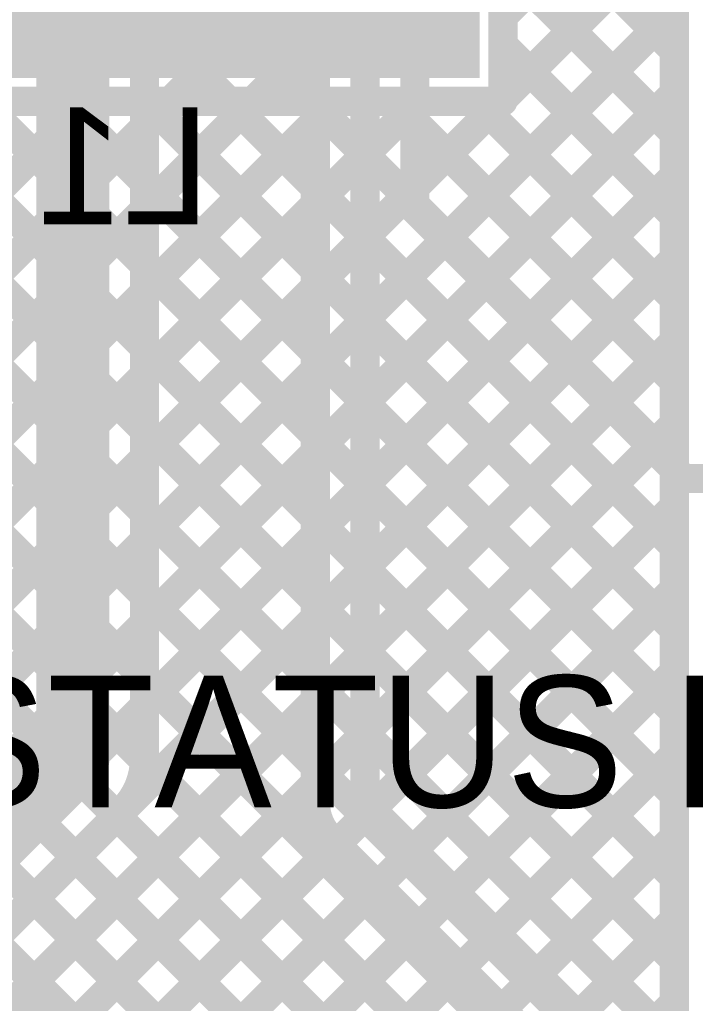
# Model space of a CAD drawing. Header units: millimetres. Extents: x 0.78 to 3.29, y 2.96 to 5.31.
# Drawn here: x 1.8618 to 2.093, y 3.4714 to 3.808 of the extents above; entities that cross this region are included whole.
import ezdxf

# ---------------------------------------------------------------- set-up
doc = ezdxf.new("R2010")
doc.units = ezdxf.units.MM
doc.header["$MEASUREMENT"] = 0
for name, color, linetype in [('BottomLayer', 5, 'Continuous'), ('BottomOverlay', 54, 'Continuous'), ('BottomPaste', 16, 'Continuous'), ('BottomSolder', 6, 'Continuous'), ('TopLayer', 1, 'Continuous'), ('TopOverlay', 2, 'Continuous')]:
    doc.layers.add(name, color=color, linetype=linetype)

# ---------------------------------------------------------------- blocks, each defined once
blk = doc.blocks.new('NR6028T1R5N_B_11')
at = {"layer": 'BottomLayer'}
for points in [[(-0.13189, -0.11417), (-0.05315, -0.11417), (-0.13189, 0.11417), (-0.05315, 0.11417)], [(0.05315, -0.11417), (0.13189, -0.11417), (0.05315, 0.11417), (0.13189, 0.11417)]]:
    blk.add_solid(points, dxfattribs=at)
at = {"layer": 'BottomOverlay', "const_width": 0.00787}
for points in [[(-0.12148, 0.126), (0.12152, 0.126)], [(-0.12252, -0.126), (0.12048, -0.126)]]:
    blk.add_lwpolyline(points, dxfattribs=at)
at = {"layer": 'BottomOverlay', "const_width": 0.00394}
for points in [[(-0.12345, 0.126, 1), (-0.11951, 0.126, 1)], [(0.11955, 0.126, 1), (0.12349, 0.126, 1)], [(-0.12449, -0.126, 1), (-0.12055, -0.126, 1)], [(0.11851, -0.126, 1), (0.12245, -0.126, 1)]]:
    blk.add_lwpolyline(points, format="xyb", close=True, dxfattribs=at)
at = {"layer": 'BottomPaste'}
for points in [[(-0.13189, -0.11417), (-0.05315, -0.11417), (-0.13189, 0.11417), (-0.05315, 0.11417)], [(0.05315, -0.11417), (0.13189, -0.11417), (0.05315, 0.11417), (0.13189, 0.11417)]]:
    blk.add_solid(points, dxfattribs=at)
at = {"layer": 'BottomSolder'}
for points in [[(-0.13589, -0.11817), (-0.04915, -0.11817), (-0.13589, 0.11817), (-0.04915, 0.11817)], [(0.04915, -0.11817), (0.13589, -0.11817), (0.04915, 0.11817), (0.13589, 0.11817)]]:
    blk.add_solid(points, dxfattribs=at)

msp = doc.modelspace()

# ---------------------------------------------------------------- linework, layer by layer
at = {"layer": 'BottomLayer', "const_width": 0.01}
for points in [[(2.08578, 3.25437), (2.08578, 4.09576)], [(2.02717, 3.78011), (2.02717, 3.84164)], [(2.02717, 3.7808), (2.08578, 3.8394)], [(2.02717, 3.82767), (2.08578, 3.76907)], [(2.02717, 3.80908), (2.04497, 3.82688)], [(2.05631, 3.82682), (2.08578, 3.79735)], [(1.72652, 3.8172), (2.08578, 3.45794)], [(1.797, 3.52234), (2.08578, 3.81112)], [(2.02717, 3.79939), (2.08578, 3.74078)], [(1.72143, 3.794), (2.08578, 3.42965)], [(1.79074, 3.4878), (2.08578, 3.78284)], [(1.70974, 3.5765), (1.91335, 3.78011)], [(1.74102, 3.5795), (1.94163, 3.78011)], [(1.74275, 3.63779), (1.88506, 3.78011)], [(1.76931, 3.5795), (1.96992, 3.78011)], [(1.77483, 3.78011), (2.02717, 3.78011)], [(1.79189, 3.78011), (2.08578, 3.48622)], [(1.797, 3.55062), (2.02649, 3.78011)], [(1.797, 3.57891), (1.9982, 3.78011)], [(1.82018, 3.78011), (2.08578, 3.51451)], [(1.84846, 3.78011), (2.08578, 3.54279)], [(1.87675, 3.78011), (2.08578, 3.57108)], [(1.90503, 3.78011), (2.08578, 3.59936)], [(1.93331, 3.78011), (2.08578, 3.62764)], [(1.9616, 3.78011), (2.08578, 3.65593)], [(1.98988, 3.78011), (2.08578, 3.68421)], [(2.01817, 3.78011), (2.08578, 3.7125)], [(1.71952, 3.76763), (2.08578, 3.40137)], [(1.80773, 3.4765), (2.08578, 3.75455)], [(1.71952, 3.73935), (2.08578, 3.37309)], [(1.83601, 3.4765), (2.08578, 3.72627)], [(1.716, 3.71458), (2.08578, 3.3448)], [(1.85944, 3.47164), (2.08578, 3.69798)], [(1.87586, 3.45978), (2.08578, 3.6697)], [(1.74275, 3.65955), (2.08578, 3.31652)], [(1.89001, 3.44564), (2.08578, 3.64141)], [(1.90109, 3.42844), (2.08578, 3.61313)], [(1.9015, 3.40057), (2.08578, 3.58485)], [(1.797, 3.57701), (2.08578, 3.28823)], [(1.9015, 3.37228), (2.08578, 3.55656)], [(1.797, 3.54873), (2.08578, 3.25995)], [(1.9015, 3.344), (2.08578, 3.52828)], [(1.9015, 3.31571), (2.08578, 3.49999)], [(1.9015, 3.28743), (2.08578, 3.47171)]]:
    msp.add_lwpolyline(points, dxfattribs=at)
at = {"layer": 'BottomLayer', "const_width": 0.005}
for points in [[(2.02467, 3.80908, 1), (2.02967, 3.80908, 1)], [(2.08328, 3.81112, 1), (2.08828, 3.81112, 1)], [(2.02467, 3.79939, 1), (2.02967, 3.79939, 1)], [(2.08328, 3.79735, 1), (2.08828, 3.79735, 1)], [(2.08328, 3.78284, 1), (2.08828, 3.78284, 1)], [(1.87425, 3.78011, 1), (1.87925, 3.78011, 1)], [(1.88256, 3.78011, 1), (1.88756, 3.78011, 1)], [(1.90253, 3.78011, 1), (1.90753, 3.78011, 1)], [(1.91085, 3.78011, 1), (1.91585, 3.78011, 1)], [(1.93081, 3.78011, 1), (1.93581, 3.78011, 1)], [(1.93913, 3.78011, 1), (1.94413, 3.78011, 1)], [(1.9591, 3.78011, 1), (1.9641, 3.78011, 1)], [(1.96742, 3.78011, 1), (1.97242, 3.78011, 1)], [(1.98738, 3.78011, 1), (1.99238, 3.78011, 1)], [(1.9957, 3.78011, 1), (2.0007, 3.78011, 1)], [(2.01567, 3.78011, 1), (2.02067, 3.78011, 1)], [(2.02399, 3.78011, 1), (2.02899, 3.78011, 1)], [(2.02467, 3.7808, 1), (2.02967, 3.7808, 1)], [(2.02467, 3.78011, 1), (2.02967, 3.78011, 1)], [(2.02467, 3.78011, 1), (2.02967, 3.78011, 1)], [(2.08328, 3.76907, 1), (2.08828, 3.76907, 1)], [(2.08328, 3.75455, 1), (2.08828, 3.75455, 1)], [(2.08328, 3.74078, 1), (2.08828, 3.74078, 1)], [(2.08328, 3.72627, 1), (2.08828, 3.72627, 1)], [(2.08328, 3.7125, 1), (2.08828, 3.7125, 1)], [(2.08328, 3.69798, 1), (2.08828, 3.69798, 1)], [(2.08328, 3.68421, 1), (2.08828, 3.68421, 1)], [(2.08328, 3.6697, 1), (2.08828, 3.6697, 1)], [(2.08328, 3.65593, 1), (2.08828, 3.65593, 1)], [(2.08328, 3.64141, 1), (2.08828, 3.64141, 1)], [(2.08328, 3.62764, 1), (2.08828, 3.62764, 1)], [(2.08328, 3.61313, 1), (2.08828, 3.61313, 1)], [(2.08328, 3.59936, 1), (2.08828, 3.59936, 1)], [(2.08328, 3.58485, 1), (2.08828, 3.58485, 1)], [(2.08328, 3.57108, 1), (2.08828, 3.57108, 1)], [(2.08328, 3.55656, 1), (2.08828, 3.55656, 1)], [(2.08328, 3.54279, 1), (2.08828, 3.54279, 1)], [(2.08328, 3.52828, 1), (2.08828, 3.52828, 1)], [(2.08328, 3.51451, 1), (2.08828, 3.51451, 1)], [(2.08328, 3.49999, 1), (2.08828, 3.49999, 1)], [(2.08328, 3.48622, 1), (2.08828, 3.48622, 1)], [(1.85694, 3.47164, 1), (1.86194, 3.47164, 1)], [(2.08328, 3.47171, 1), (2.08828, 3.47171, 1)]]:
    msp.add_lwpolyline(points, format="xyb", close=True, dxfattribs=at)
at = {"layer": 'BottomLayer', "const_width": 0.01}
for points in [[(1.854, 3.47248, -0.188676), (1.87035, 3.4653)], [(1.854, 3.47248, -0.188323), (1.87032, 3.46532)]]:
    msp.add_lwpolyline(points, format="xyb", dxfattribs=at)
at = {"layer": 'TopLayer'}
for points, const_width in [([(1.997, 3.743), (1.997, 4.1544)], 0.01), ([(1.98, 3.54), (1.98, 4.14736)], 0.01), ([(1.963, 3.54), (1.963, 4.06257)], 0.01), ([(1.7735, 3.99649), (1.963, 3.80699)], 0.01), ([(1.9045, 3.79955), (1.963, 3.85805)], 0.01), ([(1.88, 3.555), (1.88, 3.831)], 0.025), ([(1.90338, 3.83833), (1.963, 3.77871)], 0.01), ([(1.9045, 3.555), (1.9045, 3.831)], 0.01), ([(1.9045, 3.77126), (1.963, 3.82976)], 0.01), ([(1.9045, 3.80892), (1.963, 3.75042)], 0.01), ([(1.9045, 3.74298), (1.963, 3.80148)], 0.01), ([(1.9045, 3.78064), (1.963, 3.72214)], 0.01), ([(1.9045, 3.71469), (1.963, 3.77319)], 0.01), ([(1.9045, 3.75236), (1.963, 3.69386)], 0.01), ([(1.9045, 3.68641), (1.963, 3.74491)], 0.01), ([(1.997, 3.743), (2.089, 3.651)], 0.01), ([(1.9045, 3.72407), (1.963, 3.66557)], 0.01), ([(1.9045, 3.65812), (1.963, 3.71662)], 0.01), ([(1.9045, 3.69579), (1.963, 3.63729)], 0.01), ([(1.9045, 3.62984), (1.963, 3.68834)], 0.01), ([(1.9045, 3.6675), (1.963, 3.609)], 0.01), ([(1.9045, 3.60156), (1.963, 3.66006)], 0.01), ([(2.089, 3.651), (2.306, 3.651)], 0.01), ([(1.9045, 3.63922), (1.963, 3.58072)], 0.01), ([(1.9045, 3.57327), (1.963, 3.63177)], 0.01), ([(1.9045, 3.61093), (1.963, 3.55243)], 0.01), ([(1.89879, 3.53928), (1.963, 3.60349)], 0.01), ([(1.9045, 3.58265), (2.16664, 3.32051)], 0.01), ([(1.7915, 3.4037), (1.963, 3.5752)], 0.01), ([(1.8275, 3.5025), (1.88, 3.555)], 0.025), ([(1.90449, 3.55437), (2.16664, 3.29222)], 0.01), ([(1.79138, 3.3753), (1.963, 3.54692)], 0.01), ([(1.98, 3.54), (2.067, 3.453)], 0.01), ([(1.84485, 3.4852), (1.8973, 3.53765)], 0.01), ([(1.89511, 3.53547), (2.16458, 3.266)], 0.01), ([(1.968, 3.52796), (2.05496, 3.441)], 0.01), ([(1.76837, 3.324), (1.97016, 3.5258)], 0.01), ([(1.88097, 3.52132), (2.1363, 3.266)], 0.01), ([(1.79665, 3.324), (1.9843, 3.51165)], 0.01), ([(1.86683, 3.50718), (2.10801, 3.266)], 0.01), ([(1.82493, 3.324), (1.99845, 3.49751)], 0.01), ([(1.85269, 3.49304), (2.07973, 3.266)], 0.01), ([(1.85322, 3.324), (2.01259, 3.48337)], 0.01), ([(1.8815, 3.324), (2.02673, 3.46923)], 0.01)]:
    msp.add_lwpolyline(points, dxfattribs=dict(at, const_width=const_width))
for points, const_width in [([(1.902, 3.80892, 1), (1.907, 3.80892, 1)], 0.005), ([(1.9605, 3.80699, 1), (1.9655, 3.80699, 1)], 0.005), ([(1.902, 3.79955, 1), (1.907, 3.79955, 1)], 0.005), ([(1.9605, 3.80148, 1), (1.9655, 3.80148, 1)], 0.005), ([(1.902, 3.78064, 1), (1.907, 3.78064, 1)], 0.005), ([(1.9605, 3.77871, 1), (1.9655, 3.77871, 1)], 0.005), ([(1.9605, 3.77319, 1), (1.9655, 3.77319, 1)], 0.005), ([(1.902, 3.77126, 1), (1.907, 3.77126, 1)], 0.005), ([(1.902, 3.75236, 1), (1.907, 3.75236, 1)], 0.005), ([(1.9605, 3.75042, 1), (1.9655, 3.75042, 1)], 0.005), ([(1.902, 3.74298, 1), (1.907, 3.74298, 1)], 0.005), ([(1.9605, 3.74491, 1), (1.9655, 3.74491, 1)], 0.005), ([(1.9945, 3.743, 1), (1.9995, 3.743, 1)], 0.005), ([(1.9945, 3.743, 1), (1.9995, 3.743, 1)], 0.005), ([(1.902, 3.72407, 1), (1.907, 3.72407, 1)], 0.005), ([(1.9605, 3.72214, 1), (1.9655, 3.72214, 1)], 0.005), ([(1.9605, 3.71662, 1), (1.9655, 3.71662, 1)], 0.005), ([(1.902, 3.71469, 1), (1.907, 3.71469, 1)], 0.005), ([(1.902, 3.69579, 1), (1.907, 3.69579, 1)], 0.005), ([(1.9605, 3.69386, 1), (1.9655, 3.69386, 1)], 0.005), ([(1.9605, 3.68834, 1), (1.9655, 3.68834, 1)], 0.005), ([(1.902, 3.68641, 1), (1.907, 3.68641, 1)], 0.005), ([(1.902, 3.6675, 1), (1.907, 3.6675, 1)], 0.005), ([(1.9605, 3.66557, 1), (1.9655, 3.66557, 1)], 0.005), ([(1.902, 3.65812, 1), (1.907, 3.65812, 1)], 0.005), ([(1.9605, 3.66006, 1), (1.9655, 3.66006, 1)], 0.005), ([(2.0865, 3.651, 1), (2.0915, 3.651, 1)], 0.005), ([(2.0865, 3.651, 1), (2.0915, 3.651, 1)], 0.005), ([(1.902, 3.63922, 1), (1.907, 3.63922, 1)], 0.005), ([(1.9605, 3.63729, 1), (1.9655, 3.63729, 1)], 0.005), ([(1.9605, 3.63177, 1), (1.9655, 3.63177, 1)], 0.005), ([(1.902, 3.62984, 1), (1.907, 3.62984, 1)], 0.005), ([(1.902, 3.61093, 1), (1.907, 3.61093, 1)], 0.005), ([(1.9605, 3.609, 1), (1.9655, 3.609, 1)], 0.005), ([(1.902, 3.60156, 1), (1.907, 3.60156, 1)], 0.005), ([(1.9605, 3.60349, 1), (1.9655, 3.60349, 1)], 0.005), ([(1.902, 3.58265, 1), (1.907, 3.58265, 1)], 0.005), ([(1.9605, 3.58072, 1), (1.9655, 3.58072, 1)], 0.005), ([(1.9605, 3.5752, 1), (1.9655, 3.5752, 1)], 0.005), ([(1.902, 3.57327, 1), (1.907, 3.57327, 1)], 0.005), ([(1.87375, 3.555, 1), (1.88625, 3.555, 1)], 0.0125), ([(1.87375, 3.555, 1), (1.88625, 3.555, 1)], 0.0125), ([(1.90199, 3.55437, 1), (1.90699, 3.55437, 1)], 0.005), ([(1.902, 3.555, 1), (1.907, 3.555, 1)], 0.005), ([(1.902, 3.555, 1), (1.907, 3.555, 1)], 0.005), ([(1.902, 3.555, 1), (1.907, 3.555, 1)], 0.005), ([(1.9605, 3.55243, 1), (1.9655, 3.55243, 1)], 0.005), ([(1.9605, 3.54692, 1), (1.9655, 3.54692, 1)], 0.005), ([(1.9605, 3.54, 1), (1.9655, 3.54, 1)], 0.005), ([(1.9605, 3.54, 1), (1.9655, 3.54, 1)], 0.005), ([(1.9605, 3.54, 1), (1.9655, 3.54, 1)], 0.005), ([(1.9775, 3.54, 1), (1.9825, 3.54, 1)], 0.005), ([(1.9775, 3.54, 1), (1.9825, 3.54, 1)], 0.005), ([(1.8948, 3.53765, 1), (1.8998, 3.53765, 1)], 0.005), ([(1.8948, 3.53765, 1), (1.8998, 3.53765, 1)], 0.005), ([(1.89482, 3.53768, 1), (1.89982, 3.53768, 1)], 0.005), ([(1.89629, 3.53928, 1), (1.90129, 3.53928, 1)], 0.005), ([(1.89261, 3.53547, 1), (1.89761, 3.53547, 1)], 0.005), ([(1.96548, 3.52798, 1), (1.97048, 3.52798, 1)], 0.005), ([(1.9655, 3.52796, 1), (1.9705, 3.52796, 1)], 0.005), ([(1.9655, 3.52796, 1), (1.9705, 3.52796, 1)], 0.005), ([(1.96766, 3.5258, 1), (1.97266, 3.5258, 1)], 0.005), ([(1.87847, 3.52132, 1), (1.88347, 3.52132, 1)], 0.005), ([(1.9818, 3.51165, 1), (1.9868, 3.51165, 1)], 0.005), ([(1.86433, 3.50718, 1), (1.86933, 3.50718, 1)], 0.005), ([(1.99595, 3.49751, 1), (2.00095, 3.49751, 1)], 0.005), ([(2.01009, 3.48337, 1), (2.01509, 3.48337, 1)], 0.005), ([(2.02423, 3.46923, 1), (2.02923, 3.46923, 1)], 0.005)]:
    msp.add_lwpolyline(points, format="xyb", close=True, dxfattribs=dict(at, const_width=const_width))
at = {"layer": 'TopLayer', "const_width": 0.01}
for points in [[(1.9045, 3.555, -0.199267), (1.8973, 3.53765)], [(1.9045, 3.555, -0.198912), (1.89732, 3.53768)], [(1.96798, 3.52798, -0.198912), (1.963, 3.54)], [(1.968, 3.52796, -0.199327), (1.963, 3.54)]]:
    msp.add_lwpolyline(points, format="xyb", dxfattribs=at)

# ---------------------------------------------------------------- block references
at = {"rotation": 90}
msp.add_blockref('NR6028T1R5N_B_11', (1.901, 3.924), dxfattribs=at)

# ---------------------------------------------------------------- texts
at = {"layer": 'BottomOverlay', "text_generation_flag": 2}
msp.add_text('L1', height=0.04, dxfattribs=at).set_placement((1.927, 3.738))
at = {"layer": 'TopOverlay'}
msp.add_text('CHARGING STATUS LED', height=0.045, rotation=360, dxfattribs=at).set_placement((1.49, 3.53853))

doc.saveas('drawing.dxf')
